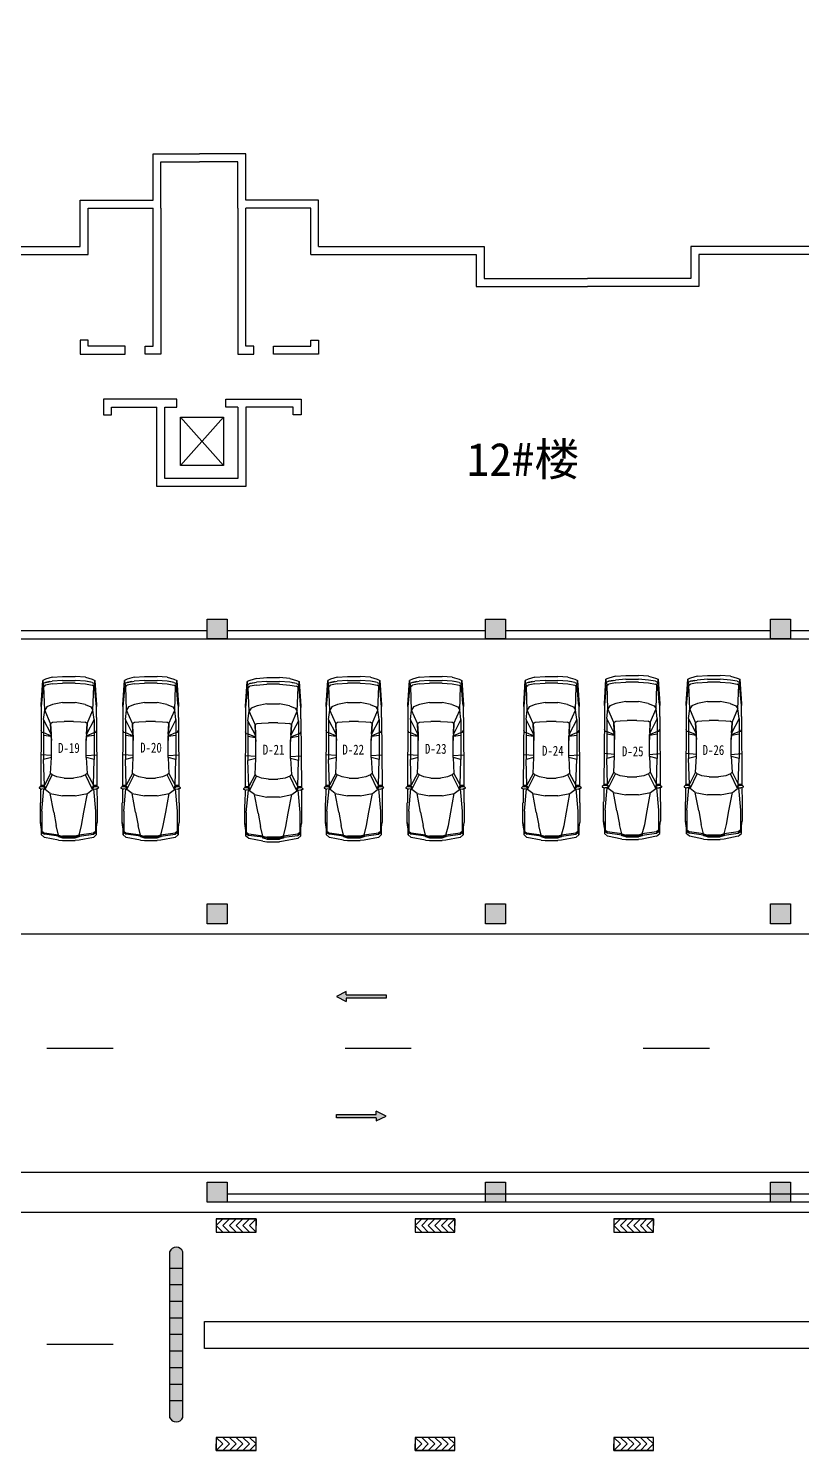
# Model space of a CAD drawing. Extents: x -266505272703 to 7385419, y -354256 to 107640740655.
# Drawn here: x 3286100 to 3309435, y -107374 to -64333 of the extents above; entities that cross this region are included whole.
import ezdxf

# ---------------------------------------------------------------- set-up
doc = ezdxf.new("R2010")
doc.units = 0
doc.header["$LTSCALE"] = 1000
for name, color, linetype in [('jb1', 42, 'Continuous'), ('PUB_TEXT', 7, 'Continuous'), ('QC', 8, 'Continuous'), ('ROOF', 4, 'Continuous'), ('图框', 6, 'Continuous'), ('标注', 3, 'Continuous'), ('红线', 1, 'Continuous')]:
    doc.layers.add(name, color=color, linetype=linetype)
doc.styles.get("Standard").update_dxf_attribs({"font": 'rs.shx', "bigfont": 'hztxt.shx'})
doc.styles.add('STYLE2', font='NSimSun.ttf', dxfattribs={"width": 0.8})
doc.styles.add('宋体', font='SimSun.ttf')

# ---------------------------------------------------------------- blocks, each defined once
blk = doc.blocks.new('M_F27')
for p, q in [((984, 905), (1020, 939)), ((1036, 935), (1062, 857)), ((-2489, 522), (-2514, 196)), ((-2489, 522), (-2426, 736)), ((-2426, 736), (-2389, 824)), ((-2389, 824), (-1610, 874)), ((-2389, 824), (-1560, 874)), ((-2264, 812), (-2389, 824)), ((-2364, 522), (-2389, 196)), ((-2326, 736), (-2364, 522)), ((-2326, 736), (-2351, 596)), ((-2351, 594), (-2351, 596)), ((-2326, 736), (-2288, 811)), ((-2301, 196), (-2276, 522)), ((-2200, 786), (-2288, 811)), ((-2276, 522), (-2238, 736)), ((-2200, 786), (-2238, 736)), ((-1560, 874), (-2212, 815)), ((-2208, 815), (-2211, 814)), ((-1660, 862), (-2208, 815)), ((-1446, 761), (-2200, 786)), ((-1622, 510), (-1685, 196)), ((-1560, 874), (-1660, 862)), ((-1622, 510), (-1547, 698)), ((-1617, 869), (-1620, 866)), ((-1208, 874), (-1610, 874)), ((-1547, 698), (-1446, 761)), ((-1145, 799), (-1446, 761)), ((-1019, 572), (-1446, 761)), ((-1208, 874), (980, 889)), ((-1145, 799), (-682, 557)), ((-1145, 799), (124, 799)), ((-1070, 371), (-1057, 510)), ((-1019, 572), (-1057, 510)), ((-680, 556), (-1019, 572)), ((-1019, 572), (-479, 547)), ((-743, 849), (-793, 874)), ((-730, 799), (-743, 849)), ((-630, 555), (-730, 799)), ((-680, 556), (-630, 555)), ((-642, 799), (-605, 554)), ((-605, 554), (-630, 555)), ((-479, 547), (-605, 554)), ((61, 547), (-479, 547)), ((-2, 547), (-27, 877)), ((124, 799), (61, 547)), ((61, 547), (564, 572)), ((941, 773), (124, 799)), ((564, 572), (941, 773)), ((564, 572), (614, 522)), ((1079, 748), (614, 522)), ((614, 522), (677, 371)), ((941, 773), (941, 874)), ((983, 777), (941, 773)), ((941, 773), (987, 765)), ((980, 902), (995, 790)), ((980, 790), (980, 898)), ((995, 790), (980, 790)), ((980, 790), (992, 746)), ((992, 746), (1021, 747)), ((995, 790), (1022, 746)), ((1022, 748), (995, 790)), ((1021, 747), (1022, 748)), ((1053, 768), (1022, 746)), ((1036, 756), (1079, 748)), ((1051, 889), (1497, 893)), ((1057, 776), (1062, 857)), ((1770, 849), (1058, 784)), ((1204, 585), (1079, 748)), ((1795, 472), (1204, 585)), ((1280, 196), (1204, 585)), ((1506, 899), (2121, 899)), ((2461, 849), (1770, 849)), ((2222, 397), (1795, 472)), ((2272, 876), (2121, 899)), ((2272, 876), (2272, 874)), ((2437, 851), (2272, 876)), ((2511, 874), (2287, 874)), ((2398, 849), (2461, 773)), ((2437, 850), (2433, 851)), ((2498, 773), (2436, 849)), ((2511, 874), (2450, 850)), ((2461, 773), (2523, 321)), ((2561, 321), (2498, 773)), ((2599, 773), (2511, 874)), ((2599, 773), (2687, 321)), ((-2514, -206), (-2514, 196)), ((-2389, -206), (-2389, 196)), ((-2301, 196), (-2301, -206)), ((-1685, -206), (-1685, 196)), ((-1082, 145), (-1070, 371)), ((-1082, 145), (-1082, -156)), ((677, 371), (714, 145)), ((714, -156), (714, 145)), ((1280, 196), (1280, -206)), ((2523, 321), (2222, 397)), ((2523, 321), (2586, 321)), ((2523, 321), (2561, 196)), ((2580, 196), (2542, 321)), ((2561, 196), (2561, -206)), ((2611, 196), (2574, 321)), ((2580, 321), (2618, 196)), ((2580, 196), (2580, -206)), ((2611, 196), (2611, -206)), ((2618, -206), (2618, 196)), ((2687, 321), (2699, 196)), ((2699, -206), (2699, 196)), ((-2489, -533), (-2514, -206)), ((-2389, -206), (-2364, -533)), ((-2276, -533), (-2301, -206)), ((-1685, -206), (-1622, -520)), ((-1070, -382), (-1082, -156)), ((-1057, -520), (-1070, -382)), ((677, -382), (614, -533)), ((714, -156), (677, -382)), ((1204, -596), (1280, -206)), ((1795, -483), (2222, -407)), ((2523, -332), (2222, -407)), ((2523, -332), (2461, -784)), ((2561, -332), (2498, -784)), ((2523, -332), (2561, -206)), ((2586, -332), (2523, -332)), ((2580, -206), (2542, -332)), ((2618, -6), (2561, -6)), ((2574, -332), (2611, -206)), ((2618, -206), (2580, -332)), ((2687, -332), (2599, -784)), ((2687, -332), (2699, -206)), ((-2489, -533), (-2426, -747)), ((-2426, -747), (-2389, -835)), ((-2389, -835), (-2264, -823)), ((-1560, -885), (-2389, -835)), ((-1610, -885), (-2389, -835)), ((-2326, -747), (-2364, -533)), ((-2351, -607), (-2351, -605)), ((-2351, -607), (-2326, -747)), ((-2326, -747), (-2288, -822)), ((-2288, -822), (-2200, -797)), ((-2276, -533), (-2238, -747)), ((-2200, -797), (-2238, -747)), ((-2212, -826), (-1560, -885)), ((-2208, -826), (-2211, -825)), ((-1660, -872), (-2208, -826)), ((-1446, -772), (-2200, -797)), ((-1560, -885), (-1660, -872)), ((-1622, -520), (-1547, -709)), ((-1621, -877), (-1617, -880)), ((-1610, -885), (-1208, -885)), ((-1547, -709), (-1446, -772)), ((-1019, -583), (-1446, -772)), ((-1145, -809), (-1446, -772)), ((-1208, -885), (980, -900)), ((-682, -568), (-1145, -809)), ((-1145, -809), (124, -809)), ((-1019, -583), (-1057, -520)), ((-479, -558), (-1019, -583)), ((-1019, -583), (-680, -567)), ((-743, -860), (-793, -885)), ((-743, -860), (-730, -809)), ((-730, -809), (-630, -566)), ((-680, -567), (-682, -568)), ((-680, -567), (-630, -566)), ((-605, -565), (-642, -809)), ((-630, -566), (-605, -565)), ((-605, -565), (-479, -558)), ((61, -558), (-479, -558)), ((-2, -558), (-27, -884)), ((61, -558), (124, -809)), ((564, -583), (61, -558)), ((941, -784), (124, -809)), ((614, -533), (564, -583)), ((564, -583), (941, -784)), ((1079, -759), (614, -533)), ((987, -776), (941, -784)), ((983, -788), (941, -784)), ((941, -885), (941, -784)), ((992, -757), (980, -800)), ((995, -800), (980, -800)), ((995, -800), (980, -913)), ((980, -909), (980, -800)), ((992, -757), (1021, -758)), ((995, -800), (1022, -757)), ((1022, -758), (995, -800)), ((1021, -758), (1022, -758)), ((1022, -757), (1053, -779)), ((1036, -767), (1079, -759)), ((1036, -946), (1062, -867)), ((1051, -901), (1497, -904)), ((1057, -787), (1062, -867)), ((1770, -860), (1058, -795)), ((1204, -596), (1079, -759)), ((1795, -483), (1204, -596)), ((1770, -860), (2461, -860)), ((2121, -910), (2272, -887)), ((2270, -887), (2121, -910)), ((2437, -861), (2272, -887)), ((2272, -885), (2272, -887)), ((2285, -885), (2511, -885)), ((2398, -860), (2461, -784)), ((2436, -860), (2498, -784)), ((2437, -861), (2436, -860)), ((2450, -861), (2511, -885)), ((2599, -784), (2511, -885)), ((984, -916), (1020, -950)), ((2121, -910), (1506, -910))]:
    blk.add_line(p, q)
for centre, start, end in [((1027, 932), 18.1573, 132.965), ((990, 898), 132.965, 179.7454), ((1047, 776), 305.1542, 356.8636), ((1047, -787), 3.1798, 54.8458), ((990, -909), 180.2546, 227.035), ((1027, -942), 227.035, 341.8427)]:
    blk.add_arc(centre, 10, start, end)
at = {"width": 0.8, "flags": 9}
for tag in ['XSIZE', 'YSIZE']:
    blk.add_attdef(tag, (0, 0), '', height=0.5, dxfattribs=at)

msp = doc.modelspace()

# ---------------------------------------------------------------- hatches: boundary and pattern name
at = {"layer": 'jb1', "linetype": 'ByBlock'}
h = msp.add_hatch(color=256, dxfattribs=at)
h.paths.add_polyline_path([(3207028, 61244), (3207028, -349256), (3784028, -349256), (3784028, 61244)], flags=16)
h.paths.add_polyline_path([(3194528, -354256), (3194528, 66244), (3789028, 66244), (3789028, -354256)])
h.paths.add_polyline_path([(3205987, -18360), (3205987, -12971), (3203126, -12971), (3203126, -18360)], flags=24)
h.paths.add_polyline_path([(3201099, -18348), (3201099, -12948), (3198270, -12948), (3198270, -18348)], flags=24)
edge = h.paths.add_edge_path(flags=16)
edge.add_line((3207028, 61244), (3197028, 61244))
edge.add_line((3197028, 61244), (3197028, -23256))
edge.add_line((3197028, -23256), (3207028, -23256))
edge = h.paths.add_edge_path(flags=16)
edge.add_line((3202028, 61244), (3202028, -18256))
h.paths.add_polyline_path([(3201021, -22371), (3201021, -20286), (3198223, -20286), (3198223, -22371)], flags=24)
h.paths.add_polyline_path([(3205457, -22424), (3205457, -20318), (3202722, -20318), (3202722, -22424)], flags=24)
edge = h.paths.add_edge_path(flags=0)
edge.add_line((3197028, -18256), (3207028, -18256))
edge = h.paths.add_edge_path(flags=0)
edge.add_line((3197028, -10756), (3207028, -10756))
edge = h.paths.add_edge_path(flags=0)
edge.add_line((3197028, 744), (3207028, 744))
h.paths.add_polyline_path([(3205940, 8359), (3205940, 13623), (3203017, 13623), (3203017, 8359)], flags=24)
h.paths.add_polyline_path([(3200990, 8419), (3200990, 12965), (3198161, 12965), (3198161, 8419)], flags=24)
edge = h.paths.add_edge_path(flags=0)
edge.add_line((3197028, 8244), (3207028, 8244))
edge = h.paths.add_edge_path(flags=0)
edge.add_line((3197028, 15744), (3207028, 15744))
h.paths.add_polyline_path([(3201180, 34865), (3201180, 40170), (3198382, 40170), (3198382, 34865)], flags=24)
h.paths.add_polyline_path([(3205969, 34786), (3205969, 39997), (3203329, 39997), (3203329, 34786)], flags=24)
edge = h.paths.add_edge_path(flags=0)
edge.add_line((3197028, 27244), (3207028, 27244))
edge = h.paths.add_edge_path(flags=0)
edge.add_line((3197028, 34744), (3207028, 34744))
edge = h.paths.add_edge_path(flags=0)
edge.add_line((3197028, 42244), (3207028, 42244))
edge = h.paths.add_edge_path(flags=0)
edge.add_line((3197028, 53744), (3207028, 53744))
edge = h.paths.add_edge_path(flags=0)
edge.add_line((3504528, -349256), (3504528, -335256))
edge.add_line((3504528, -335256), (3784028, -335256))
edge = h.paths.add_edge_path(flags=0)
edge.add_line((3580028, -344756), (3670028, -344756))
edge = h.paths.add_edge_path(flags=0)
edge.add_line((3580028, -340256), (3670028, -340256))
h.paths.add_polyline_path([(3580921, -339322), (3586279, -339322), (3586279, -336555), (3580921, -336555)], flags=8)
h.paths.add_polyline_path([(3581167, -348327), (3586242, -348327), (3586242, -345529), (3581167, -345529)], flags=8)
edge = h.paths.add_edge_path(flags=0)
edge.add_line((3511834, -341564), (3511834, -341020))
edge = h.paths.add_edge_path(flags=0)
edge.add_line((3518840, -341020), (3518840, -341564))
edge = h.paths.add_edge_path(flags=0)
edge.add_line((3517008, -341564), (3517008, -341020))
edge = h.paths.add_edge_path(flags=0)
edge.add_arc((3515337, -341290), 439, 0, 360)
edge = h.paths.add_edge_path(flags=0)
edge.add_arc((3515337, -341290), 952, 0, 360)
edge = h.paths.add_edge_path(flags=0)
edge.add_line((3513691, -341020), (3513691, -341564))
edge = h.paths.add_edge_path(flags=0)
edge.add_line((3580028, -349256), (3580028, -335256))
h.paths.add_polyline_path([(3528821, -347040), (3562658, -347040), (3562658, -344592), (3528821, -344592)], flags=8)
edge = h.paths.add_edge_path(flags=0)
edge.add_arc((3514570, -346293), 254, 23.8671, 164.0253)
edge = h.paths.add_edge_path(flags=0)
edge.add_line((3514326, -346552), (3514326, -346775))
edge.add_line((3514326, -346775), (3514216, -346775))
edge.add_line((3514216, -346775), (3514216, -346328))
edge = h.paths.add_edge_path(flags=0)
edge.add_line((3514216, -346258), (3514216, -345945))
edge.add_line((3514216, -345945), (3514326, -345945))
edge.add_line((3514326, -345945), (3514326, -346034))
edge = h.paths.add_edge_path(flags=0)
edge.add_line((3513019, -343617), (3515077, -343617))
edge = h.paths.add_edge_path(flags=0)
edge.add_line((3515077, -344162), (3513019, -344162))
edge = h.paths.add_edge_path(flags=0)
edge.add_line((3513019, -341564), (3513019, -343617))
edge = h.paths.add_edge_path(flags=0)
edge.add_line((3512499, -343617), (3512499, -341564))
edge = h.paths.add_edge_path(flags=0)
edge.add_line((3513019, -344830), (3512499, -344830))
h.paths.add_polyline_path([(3512811, -345945), (3512918, -345945), (3512918, -346778), (3512811, -346778)], flags=0)
h.paths.add_polyline_path([(3512802, -345680), (3512915, -345680), (3512915, -345855), (3512802, -345855)], flags=0)
edge = h.paths.add_edge_path(flags=0)
edge.add_line((3512499, -344830), (3512499, -344162))
edge = h.paths.add_edge_path(flags=0)
edge.add_line((3511834, -343617), (3512499, -343617))
edge = h.paths.add_edge_path(flags=0)
edge.add_line((3511834, -344162), (3511834, -343617))
edge = h.paths.add_edge_path(flags=0)
edge.add_line((3512499, -344162), (3511834, -344162))
edge = h.paths.add_edge_path(flags=0)
edge.add_line((3512484, -346058), (3512484, -346775))
edge.add_line((3512484, -346775), (3512370, -346775))
edge.add_line((3512370, -346775), (3512370, -346058))
edge = h.paths.add_edge_path(flags=0)
edge.add_line((3512370, -346058), (3512213, -346058))
edge.add_line((3512213, -346058), (3512213, -345948))
edge.add_line((3512213, -345948), (3512370, -345948))
edge = h.paths.add_edge_path(flags=0)
edge.add_line((3512370, -345948), (3512370, -345683))
edge.add_line((3512370, -345683), (3512484, -345683))
edge.add_line((3512484, -345683), (3512484, -345948))
edge = h.paths.add_edge_path(flags=0)
edge.add_line((3512484, -345948), (3512641, -345948))
edge.add_line((3512641, -345948), (3512641, -346058))
edge.add_line((3512641, -346058), (3512484, -346058))
edge = h.paths.add_edge_path(flags=0)
edge.add_line((3513019, -344162), (3513019, -344830))
edge = h.paths.add_edge_path(flags=0)
edge.add_arc((3514570, -346293), 356, 174.3933, 185.6067)
edge = h.paths.add_edge_path(flags=0)
edge.add_arc((3513552, -346367), 312, 10.9739, 349.0261)
edge = h.paths.add_edge_path(flags=0)
edge.add_line((3513859, -346308), (3513859, -346427))
edge = h.paths.add_edge_path(flags=0)
edge.add_arc((3513552, -346367), 428, 44.2885, 315.7115)
edge = h.paths.add_edge_path(flags=0)
edge.add_line((3513859, -346068), (3513859, -345945))
edge.add_line((3513859, -345945), (3513978, -345945))
edge.add_line((3513978, -345945), (3513978, -346781))
edge.add_line((3513978, -346781), (3513859, -346781))
edge.add_line((3513859, -346781), (3513859, -346666))
edge = h.paths.add_edge_path(flags=0)
edge.add_line((3512499, -341564), (3511834, -341564))
edge = h.paths.add_edge_path(flags=0)
edge.add_line((3513691, -341564), (3513019, -341564))
edge = h.paths.add_edge_path(flags=0)
edge.add_line((3518197, -341564), (3518197, -343617))
edge = h.paths.add_edge_path(flags=0)
edge.add_line((3517677, -343617), (3517677, -341564))
edge = h.paths.add_edge_path(flags=0)
edge.add_line((3518865, -344162), (3518197, -344162))
edge = h.paths.add_edge_path(flags=0)
edge.add_line((3518197, -343617), (3518865, -343617))
edge = h.paths.add_edge_path(flags=0)
edge.add_line((3518197, -344162), (3518197, -344830))
edge = h.paths.add_edge_path(flags=0)
edge.add_line((3518865, -343617), (3518865, -344162))
edge = h.paths.add_edge_path(flags=0)
edge.add_line((3515597, -342974), (3515597, -343617))
edge = h.paths.add_edge_path(flags=0)
edge.add_line((3515077, -342974), (3515597, -342974))
edge = h.paths.add_edge_path(flags=0)
edge.add_line((3515077, -343617), (3515077, -342974))
edge = h.paths.add_edge_path(flags=0)
edge.add_line((3515597, -343617), (3517677, -343617))
edge = h.paths.add_edge_path(flags=0)
edge.add_line((3517677, -344830), (3517677, -344162))
edge = h.paths.add_edge_path(flags=0)
edge.add_line((3517677, -344162), (3515597, -344162))
edge = h.paths.add_edge_path(flags=0)
edge.add_line((3515077, -344805), (3515077, -344162))
edge = h.paths.add_edge_path(flags=0)
edge.add_line((3515597, -344805), (3515077, -344805))
edge = h.paths.add_edge_path(flags=0)
edge.add_line((3515597, -344162), (3515597, -344805))
edge = h.paths.add_edge_path(flags=0)
edge.add_line((3518197, -344830), (3517677, -344830))
edge = h.paths.add_edge_path(flags=0)
edge.add_arc((3518301, -346289), 254, 23.8671, 164.0253)
edge = h.paths.add_edge_path(flags=0)
edge.add_line((3518057, -346219), (3518057, -346359))
edge = h.paths.add_edge_path(flags=0)
edge.add_line((3518057, -346359), (3518057, -346548))
edge = h.paths.add_edge_path(flags=0)
edge.add_line((3518057, -346548), (3518057, -346771))
edge.add_line((3518057, -346771), (3517947, -346771))
edge.add_line((3517947, -346771), (3517947, -346324))
edge = h.paths.add_edge_path(flags=0)
edge.add_arc((3518301, -346289), 356, 174.3933, 185.6067)
edge = h.paths.add_edge_path(flags=0)
edge.add_line((3517947, -346255), (3517947, -345941))
edge.add_line((3517947, -345941), (3518057, -345941))
edge.add_line((3518057, -345941), (3518057, -346030))
edge = h.paths.add_edge_path(flags=0)
edge.add_arc((3518301, -346289), 356, 11.9054, 133.2969)
edge = h.paths.add_edge_path(flags=0)
edge.add_line((3518649, -346216), (3518649, -346771))
edge.add_line((3518649, -346771), (3518533, -346771))
edge.add_line((3518533, -346771), (3518533, -346559))
edge = h.paths.add_edge_path(flags=0)
edge.add_line((3518533, -346392), (3518533, -346559))
edge = h.paths.add_edge_path(flags=0)
edge.add_line((3518533, -346392), (3518533, -346187))
edge = h.paths.add_edge_path(flags=0)
edge.add_arc((3517283, -346363), 312, 10.9739, 349.0261)
edge = h.paths.add_edge_path(flags=0)
edge.add_line((3517590, -346304), (3517590, -346423))
edge = h.paths.add_edge_path(flags=0)
edge.add_arc((3517283, -346363), 428, 44.2885, 315.7115)
edge = h.paths.add_edge_path(flags=0)
edge.add_line((3517590, -346064), (3517590, -345941))
edge.add_line((3517590, -345941), (3517709, -345941))
edge.add_line((3517709, -345941), (3517709, -346777))
edge.add_line((3517709, -346777), (3517590, -346777))
edge.add_line((3517590, -346777), (3517590, -346663))
edge = h.paths.add_edge_path(flags=0)
edge.add_line((3516060, -346333), (3516060, -346166))
edge = h.paths.add_edge_path(flags=0)
edge.add_line((3516060, -346333), (3516060, -346538))
edge = h.paths.add_edge_path(flags=0)
edge.add_arc((3516292, -346436), 254, 203.8671, 344.0253)
edge = h.paths.add_edge_path(flags=0)
edge.add_line((3516537, -346505), (3516537, -346366))
edge = h.paths.add_edge_path(flags=0)
edge.add_line((3516537, -346366), (3516537, -346176))
edge = h.paths.add_edge_path(flags=0)
edge.add_line((3516537, -346176), (3516537, -345954))
edge.add_line((3516537, -345954), (3516647, -345954))
edge.add_line((3516647, -345954), (3516647, -346401))
edge = h.paths.add_edge_path(flags=0)
edge.add_arc((3516292, -346436), 356, 354.3933, 365.6067)
edge = h.paths.add_edge_path(flags=0)
edge.add_line((3516647, -346470), (3516647, -346784))
edge.add_line((3516647, -346784), (3516537, -346784))
edge.add_line((3516537, -346784), (3516537, -346695))
edge = h.paths.add_edge_path(flags=0)
edge.add_arc((3516292, -346436), 356, 191.9054, 313.2969)
edge = h.paths.add_edge_path(flags=0)
edge.add_line((3515944, -346509), (3515944, -345954))
edge.add_line((3515944, -345954), (3516060, -345954))
edge.add_line((3516060, -345954), (3516060, -346166))
h.paths.add_polyline_path([(3515258, -347039), (3515371, -346773), (3515050, -345951), (3515179, -345951), (3515429, -346606), (3515696, -345947), (3515822, -345947), (3515379, -347039)], flags=0)
edge = h.paths.add_edge_path(flags=0)
edge.add_line((3514326, -346223), (3514326, -346363))
edge = h.paths.add_edge_path(flags=0)
edge.add_line((3514326, -346363), (3514326, -346552))
edge = h.paths.add_edge_path(flags=0)
edge.add_arc((3514570, -346293), 356, 11.9054, 133.2969)
edge = h.paths.add_edge_path(flags=0)
edge.add_line((3514918, -346220), (3514918, -346775))
edge.add_line((3514918, -346775), (3514802, -346775))
edge.add_line((3514802, -346775), (3514802, -346563))
edge = h.paths.add_edge_path(flags=0)
edge.add_line((3514802, -346396), (3514802, -346563))
edge = h.paths.add_edge_path(flags=0)
edge.add_line((3514802, -346396), (3514802, -346190))
edge = h.paths.add_edge_path(flags=0)
edge.add_line((3518840, -341564), (3518197, -341564))
edge = h.paths.add_edge_path(flags=0)
edge.add_line((3517677, -341564), (3517008, -341564))
h.paths.add_polyline_path([(3580874, -344098), (3586179, -344098), (3586179, -341300), (3580874, -341300)], flags=8)
edge = h.paths.add_edge_path(flags=0)
edge.add_line((3515077, -338991), (3513019, -338991))
edge = h.paths.add_edge_path(flags=0)
edge.add_line((3513019, -338447), (3515077, -338447))
edge = h.paths.add_edge_path(flags=0)
edge.add_line((3512499, -337779), (3513019, -337779))
edge = h.paths.add_edge_path(flags=0)
edge.add_line((3511834, -338447), (3512499, -338447))
edge = h.paths.add_edge_path(flags=0)
edge.add_line((3511834, -338991), (3511834, -338447))
edge = h.paths.add_edge_path(flags=0)
edge.add_line((3512499, -338991), (3511834, -338991))
edge = h.paths.add_edge_path(flags=0)
edge.add_line((3512499, -338447), (3512499, -337779))
edge = h.paths.add_edge_path(flags=0)
edge.add_line((3511834, -341020), (3512499, -341020))
edge = h.paths.add_edge_path(flags=0)
edge.add_line((3512499, -341020), (3512499, -338991))
edge = h.paths.add_edge_path(flags=0)
edge.add_line((3513019, -337779), (3513019, -338447))
edge = h.paths.add_edge_path(flags=0)
edge.add_line((3513019, -341020), (3513691, -341020))
edge = h.paths.add_edge_path(flags=0)
edge.add_line((3513019, -338991), (3513019, -341020))
edge = h.paths.add_edge_path(flags=0)
edge.add_line((3518865, -338991), (3518197, -338991))
edge = h.paths.add_edge_path(flags=0)
edge.add_line((3518197, -338447), (3518865, -338447))
edge = h.paths.add_edge_path(flags=0)
edge.add_line((3518197, -337779), (3518197, -338447))
edge = h.paths.add_edge_path(flags=0)
edge.add_line((3518865, -338447), (3518865, -338991))
edge = h.paths.add_edge_path(flags=0)
edge.add_line((3517677, -338991), (3515622, -338991))
edge = h.paths.add_edge_path(flags=0)
edge.add_line((3515077, -339634), (3515077, -338991))
edge = h.paths.add_edge_path(flags=0)
edge.add_line((3515622, -339634), (3515077, -339634))
edge = h.paths.add_edge_path(flags=0)
edge.add_line((3515622, -338991), (3515622, -339634))
edge = h.paths.add_edge_path(flags=0)
edge.add_line((3515622, -337804), (3515622, -338447))
edge = h.paths.add_edge_path(flags=0)
edge.add_line((3515077, -337804), (3515622, -337804))
edge = h.paths.add_edge_path(flags=0)
edge.add_line((3515077, -338447), (3515077, -337804))
edge = h.paths.add_edge_path(flags=0)
edge.add_line((3515622, -338447), (3517677, -338447))
edge = h.paths.add_edge_path(flags=0)
edge.add_line((3517677, -338447), (3517677, -337779))
edge = h.paths.add_edge_path(flags=0)
edge.add_line((3517677, -337779), (3518197, -337779))
edge = h.paths.add_edge_path(flags=0)
edge.add_line((3518197, -341020), (3518840, -341020))
edge = h.paths.add_edge_path(flags=0)
edge.add_line((3517008, -341020), (3517677, -341020))
edge = h.paths.add_edge_path(flags=0)
edge.add_line((3517677, -341020), (3517677, -338991))
edge = h.paths.add_edge_path(flags=0)
edge.add_line((3518197, -338991), (3518197, -341020))
h.paths.add_polyline_path([(3748525, -351778), (3760192, -351778), (3760192, -349903), (3748525, -349903)], flags=24)
edge = h.paths.add_edge_path(flags=0)
edge.add_line((3710028, -342256), (3784028, -342256))
edge = h.paths.add_edge_path(flags=0)
edge.add_line((3601028, -335256), (3601028, -349256))
edge = h.paths.add_edge_path(flags=0)
edge.add_line((3589528, -335256), (3589528, -349256))
edge = h.paths.add_edge_path(flags=0)
edge.add_line((3612528, -335256), (3612528, -349256))
edge = h.paths.add_edge_path(flags=0)
edge.add_line((3624028, -335256), (3624028, -349256))
edge = h.paths.add_edge_path(flags=0)
edge.add_line((3647028, -335256), (3647028, -349256))
edge = h.paths.add_edge_path(flags=0)
edge.add_line((3635528, -335256), (3635528, -349256))
edge = h.paths.add_edge_path(flags=0)
edge.add_line((3658528, -335256), (3658528, -349256))
edge = h.paths.add_edge_path(flags=0)
edge.add_line((3670028, -335256), (3670028, -349256))
h.paths.add_polyline_path([(3711053, -341578), (3716432, -341578), (3716432, -338749), (3711053, -338749)], flags=8)
edge = h.paths.add_edge_path(flags=0)
edge.add_line((3710028, -335256), (3710028, -349256))
edge = h.paths.add_edge_path(flags=0)
edge.add_line((3720028, -335256), (3720028, -349256))
h.paths.add_polyline_path([(3711079, -345640), (3716406, -345640), (3716406, -342968), (3711079, -342968)], flags=8)
h.paths.add_polyline_path([(3711053, -348311), (3716432, -348311), (3716432, -345482), (3711053, -345482)], flags=8)
h.paths.add_polyline_path([(3624911, -339311), (3632210, -339311), (3632210, -336482), (3624911, -336482)], flags=8)
h.paths.add_polyline_path([(3602005, -339364), (3609221, -339364), (3609221, -336472), (3602005, -336472)], flags=8)
h.paths.add_polyline_path([(3590516, -339353), (3597689, -339353), (3597689, -336524), (3590516, -336524)], flags=8)
h.paths.add_polyline_path([(3613157, -339384), (3619486, -339384), (3619486, -336493), (3613157, -336493)], flags=8)
h.paths.add_polyline_path([(3647932, -339290), (3655148, -339290), (3655148, -336587), (3647932, -336587)], flags=8)
h.paths.add_polyline_path([(3636077, -339384), (3642406, -339384), (3642406, -336493), (3636077, -336493)], flags=8)
h.paths.add_polyline_path([(3659500, -339327), (3666558, -339327), (3666558, -336529), (3659500, -336529)], flags=8)
h.paths.add_polyline_path([(3711074, -338940), (3716222, -338940), (3716222, -336236), (3711074, -336236)], flags=8)
edge = h.paths.add_edge_path(flags=0)
edge.add_line((3760028, -335256), (3760028, -349256))
edge = h.paths.add_edge_path(flags=0)
edge.add_line((3770028, -335256), (3770028, -349256))
h.paths.add_polyline_path([(3761611, -342149), (3766706, -342149), (3766706, -339414), (3761611, -339414)], flags=8)
h.paths.add_polyline_path([(3768122, -351862), (3777724, -351862), (3777724, -349980), (3768122, -349980)], flags=24)
edge = h.paths.add_edge_path(flags=0)
edge.add_line((3760028, -345756), (3784028, -345756))
h.paths.add_polyline_path([(3761437, -348959), (3766512, -348959), (3766512, -346162), (3761437, -346162)], flags=8)
h.paths.add_polyline_path([(3761482, -345773), (3766693, -345773), (3766693, -342881), (3761482, -342881)], flags=8)
edge = h.paths.add_edge_path(flags=0)
edge.add_line((3760028, -338756), (3784028, -338756))
h.paths.add_polyline_path([(3761355, -338711), (3766723, -338711), (3766723, -335787), (3761355, -335787)], flags=8)
h.paths.add_polyline_path([(3732909, -341175), (3744153, -341175), (3744153, -336791), (3732909, -336791)], flags=8)
h.paths.add_polyline_path([(3774282, -341950), (3776471, -341950), (3776471, -339865), (3774282, -339865)], flags=8)
h.paths.add_polyline_path([(3681133, -345871), (3701185, -345871), (3701185, -340511), (3681133, -340511)], flags=8)
h.paths.add_polyline_path([(3444535, -317388), (3497618, -317388), (3497618, -307471), (3444535, -307471)], flags=8)
for points in [[(3291498, -82757), (3292099, -82757), (3292099, -82157), (3291498, -82157)], [(3299898, -82757), (3300499, -82757), (3300499, -82157), (3299898, -82157)], [(3308498, -82757), (3309099, -82757), (3309099, -82157), (3308498, -82157)], [(3291498, -91357), (3292099, -91357), (3292099, -90757), (3291498, -90757)], [(3299898, -91357), (3300499, -91357), (3300499, -90757), (3299898, -90757)], [(3308498, -91357), (3309099, -91357), (3309099, -90757), (3308498, -90757)], [(3291498, -99758), (3292099, -99758), (3292099, -99157), (3291498, -99157)], [(3299898, -99758), (3300499, -99758), (3300499, -99157), (3299898, -99157)], [(3308498, -99758), (3309099, -99758), (3309099, -99157), (3308498, -99157)]]:
    msp.add_hatch(color=256, dxfattribs=at).paths.add_polyline_path(points)
at = {"layer": '图框', "linetype": 'ByBlock'}
for points in [[(3295693, -93499), (3295693, -93399), (3295393, -93549), (3295693, -93699), (3295693, -93599), (3296893, -93599), (3296893, -93499)], [(3296593, -97208), (3296593, -97308), (3296893, -97158), (3296593, -97008), (3296593, -97108), (3295393, -97108), (3295393, -97208)]]:
    msp.add_hatch(color=256, dxfattribs=at).paths.add_polyline_path(points)
at = {"layer": '红线', "linetype": 'ByBlock'}
h = msp.add_hatch(color=7, dxfattribs=at)
h.paths.add_polyline_path([(3290760, -101257, 0.685475), (3290360, -101257), (3290360, -101757), (3290760, -101757)])
h.paths.add_polyline_path([(3290760, -102257), (3290360, -102257), (3290360, -102757), (3290760, -102757)])
h.paths.add_polyline_path([(3290760, -103257), (3290360, -103257), (3290360, -103757), (3290760, -103757)])
h.paths.add_polyline_path([(3290360, -104757), (3290760, -104757), (3290760, -104257), (3290360, -104257)])
h.paths.add_polyline_path([(3290760, -105757), (3290760, -105257), (3290360, -105257), (3290360, -105757)])
h = msp.add_hatch(color=2, dxfattribs=at)
h.paths.add_polyline_path([(3290360, -102257), (3290760, -102257), (3290760, -101757), (3290360, -101757)])
h.paths.add_polyline_path([(3290760, -102757), (3290360, -102757), (3290360, -103257), (3290760, -103257)])
h.paths.add_polyline_path([(3290760, -104257), (3290760, -103757), (3290360, -103757), (3290360, -104257)])
h.paths.add_polyline_path([(3290760, -105257), (3290760, -104757), (3290360, -104757), (3290360, -105257)])
msp.add_hatch(color=2, dxfattribs=at).paths.add_polyline_path([(3290760, -105757), (3290360, -105757), (3290360, -106257, 0.685475), (3290760, -106257)])

# ---------------------------------------------------------------- linework, layer by layer
at = {"layer": 'jb1', "linetype": 'ByBlock'}
for p, q in [((3289859, -69517), (3289859, -68117)), ((3289859, -68117), (3291259, -68117)), ((3290099, -69757), (3290099, -68357)), ((3290099, -68357), (3291259, -68357)), ((3292659, -68117), (3291259, -68117)), ((3292419, -68357), (3291259, -68357)), ((3292419, -69757), (3292419, -68357)), ((3292659, -69517), (3292659, -68117)), ((3287659, -70917), (3287659, -69517)), ((3287659, -69517), (3289859, -69517)), ((3294859, -69517), (3292659, -69517)), ((3294859, -70917), (3294859, -69517)), ((3287899, -71157), (3287899, -69757)), ((3287899, -69757), (3289859, -69757)), ((3289859, -73917), (3289859, -69757)), ((3290099, -69757), (3290099, -74157)), ((3292419, -69757), (3292419, -74157)), ((3294619, -69757), (3292659, -69757)), ((3292659, -73917), (3292659, -69757)), ((3294619, -71157), (3294619, -69757)), ((3279299, -70917), (3287659, -70917)), ((3294859, -70917), (3299859, -70917)), ((3299859, -70917), (3299859, -71877)), ((3311099, -70917), (3306099, -70917)), ((3306099, -70917), (3306099, -71877)), ((3279299, -71157), (3287659, -71157)), ((3287659, -71157), (3287899, -71157)), ((3294619, -71157), (3299619, -71157)), ((3299619, -71157), (3299619, -72117)), ((3311339, -71157), (3306339, -71157)), ((3306339, -71157), (3306339, -72117)), ((3299859, -71877), (3302979, -71877)), ((3306099, -71877), (3302979, -71877)), ((3299619, -72117), (3302979, -72117)), ((3306339, -72117), (3302979, -72117)), ((3287659, -73741), (3287659, -74157)), ((3287899, -73741), (3287659, -73741)), ((3287899, -73917), (3287899, -73741)), ((3289019, -73917), (3287899, -73917)), ((3289019, -74157), (3289019, -73917)), ((3289619, -74157), (3289619, -73917)), ((3289619, -73917), (3289859, -73917)), ((3292899, -73917), (3292659, -73917)), ((3292899, -74157), (3292899, -73917)), ((3293499, -73917), (3294619, -73917)), ((3293499, -74157), (3293499, -73917)), ((3294619, -73917), (3294619, -73741)), ((3294619, -73741), (3294859, -73741)), ((3294859, -73741), (3294859, -74157)), ((3287659, -74157), (3289019, -74157)), ((3290099, -74157), (3289619, -74157)), ((3292419, -74157), (3292899, -74157)), ((3294859, -74157), (3293499, -74157)), ((3289979, -75517), (3288362, -75517)), ((3288362, -75517), (3288362, -75997)), ((3290579, -75517), (3289979, -75517)), ((3290579, -75757), (3290579, -75517)), ((3292059, -75757), (3292059, -75517)), ((3292059, -75517), (3292659, -75517)), ((3292659, -75517), (3294333, -75517)), ((3294333, -75517), (3294333, -75997)), ((3288362, -75997), (3288602, -75997)), ((3288602, -75997), (3288602, -75757)), ((3288602, -75757), (3289979, -75757)), ((3289979, -78157), (3289979, -75757)), ((3290219, -77917), (3290219, -75757)), ((3290219, -75757), (3290579, -75757)), ((3290693, -76067), (3291983, -77520)), ((3291983, -76067), (3290693, -77520)), ((3292419, -75757), (3292059, -75757)), ((3292419, -75757), (3292419, -77917)), ((3292659, -75757), (3292659, -78157)), ((3294093, -75757), (3292659, -75757)), ((3294093, -75997), (3294093, -75757)), ((3294333, -75997), (3294093, -75997)), ((3292659, -78157), (3289979, -78157)), ((3292419, -77917), (3290219, -77917)), ((3291498, -82517), (3283299, -82517)), ((3299898, -82517), (3292099, -82517)), ((3308498, -82517), (3300499, -82517)), ((3317098, -82517), (3309099, -82517)), ((3282698, -82758), (3291498, -82758)), ((3291498, -82758), (3299898, -82758)), ((3299898, -82757), (3308498, -82757)), ((3308498, -82757), (3317098, -82757)), ((3309099, -99519), (3292099, -99519)), ((3325718, -99758), (3292099, -99758)), ((3325747, -99519), (3309099, -99519))]:
    msp.add_line(p, q, dxfattribs=at)
for points in [[(3290693, -76067), (3291983, -76067), (3291983, -77520), (3290693, -77520)], [(3291498, -82157), (3292099, -82157), (3292099, -82757), (3291498, -82757)], [(3291498, -82157), (3292099, -82157), (3292099, -82757), (3291498, -82757)], [(3299898, -82157), (3300499, -82157), (3300499, -82757), (3299898, -82757)], [(3299898, -82157), (3300499, -82157), (3300499, -82757), (3299898, -82757)], [(3308498, -82157), (3309099, -82157), (3309099, -82757), (3308498, -82757)], [(3308498, -82157), (3309099, -82157), (3309099, -82757), (3308498, -82757)], [(3291498, -90757), (3292099, -90757), (3292099, -91357), (3291498, -91357)], [(3291498, -90757), (3292099, -90757), (3292099, -91357), (3291498, -91357)], [(3299898, -90757), (3300499, -90757), (3300499, -91357), (3299898, -91357)], [(3299898, -90757), (3300499, -90757), (3300499, -91357), (3299898, -91357)], [(3308498, -90757), (3309099, -90757), (3309099, -91357), (3308498, -91357)], [(3308498, -90757), (3309099, -90757), (3309099, -91357), (3308498, -91357)], [(3291498, -99157), (3292099, -99157), (3292099, -99758), (3291498, -99758)], [(3291498, -99157), (3292099, -99157), (3292099, -99758), (3291498, -99758)], [(3299898, -99157), (3300499, -99157), (3300499, -99758), (3299898, -99758)], [(3299898, -99157), (3300499, -99157), (3300499, -99758), (3299898, -99758)], [(3308498, -99157), (3309099, -99157), (3309099, -99758), (3308498, -99758)], [(3308498, -99157), (3309099, -99157), (3309099, -99758), (3308498, -99758)]]:
    msp.add_lwpolyline(points, close=True, dxfattribs=at)
at = {"layer": 'ROOF', "linetype": 'ByBlock'}
for p, q in [((3291770, -100259), (3291770, -100659)), ((3292970, -100259), (3291770, -100259)), ((3291770, -100259), (3291770, -100459)), ((3291770, -100259), (3292170, -100259)), ((3291770, -100259), (3291970, -100259)), ((3291970, -100259), (3291770, -100459)), ((3292170, -100259), (3291970, -100459)), ((3292170, -100259), (3292370, -100259)), ((3292370, -100259), (3292170, -100459)), ((3292370, -100259), (3292570, -100259)), ((3292570, -100259), (3292370, -100459)), ((3292570, -100259), (3292770, -100259)), ((3292770, -100259), (3292570, -100459)), ((3292770, -100259), (3292970, -100259)), ((3292970, -100259), (3292770, -100459)), ((3292970, -100659), (3292970, -100259)), ((3292970, -100259), (3292970, -100459)), ((3297770, -100259), (3297770, -100659)), ((3298970, -100259), (3297770, -100259)), ((3297770, -100259), (3297770, -100459)), ((3297770, -100259), (3298170, -100259)), ((3297770, -100259), (3297970, -100259)), ((3297970, -100259), (3297770, -100459)), ((3298170, -100259), (3297970, -100459)), ((3298170, -100259), (3298370, -100259)), ((3298370, -100259), (3298170, -100459)), ((3298370, -100259), (3298570, -100259)), ((3298570, -100259), (3298370, -100459)), ((3298570, -100259), (3298770, -100259)), ((3298770, -100259), (3298570, -100459)), ((3298770, -100259), (3298970, -100259)), ((3298970, -100259), (3298770, -100459)), ((3298970, -100659), (3298970, -100259)), ((3298970, -100259), (3298970, -100459)), ((3303770, -100259), (3303770, -100659)), ((3304970, -100259), (3303770, -100259)), ((3303770, -100259), (3303770, -100459)), ((3303770, -100259), (3304170, -100259)), ((3303770, -100259), (3303970, -100259)), ((3303970, -100259), (3303770, -100459)), ((3304170, -100259), (3303970, -100459)), ((3304170, -100259), (3304370, -100259)), ((3304370, -100259), (3304170, -100459)), ((3304370, -100259), (3304570, -100259)), ((3304570, -100259), (3304370, -100459)), ((3304570, -100259), (3304770, -100259)), ((3304770, -100259), (3304570, -100459)), ((3304770, -100259), (3304970, -100259)), ((3304970, -100259), (3304770, -100459)), ((3304970, -100659), (3304970, -100259)), ((3304970, -100259), (3304970, -100459)), ((3291770, -100459), (3291970, -100659)), ((3291770, -100659), (3292970, -100659)), ((3291970, -100459), (3292170, -100659)), ((3292170, -100459), (3292370, -100659)), ((3292370, -100459), (3292570, -100659)), ((3292570, -100459), (3292770, -100659)), ((3292770, -100459), (3292970, -100659)), ((3297770, -100459), (3297970, -100659)), ((3297770, -100659), (3298970, -100659)), ((3297970, -100459), (3298170, -100659)), ((3298170, -100459), (3298370, -100659)), ((3298370, -100459), (3298570, -100659)), ((3298570, -100459), (3298770, -100659)), ((3298770, -100459), (3298970, -100659)), ((3303770, -100459), (3303970, -100659)), ((3303770, -100659), (3304970, -100659)), ((3303970, -100459), (3304170, -100659)), ((3304170, -100459), (3304370, -100659)), ((3304370, -100459), (3304570, -100659)), ((3304570, -100459), (3304770, -100659)), ((3304770, -100459), (3304970, -100659)), ((3292970, -106858), (3291770, -106858)), ((3291770, -106858), (3291770, -107258)), ((3291970, -107058), (3291770, -106858)), ((3291770, -107258), (3291770, -107058)), ((3291770, -107258), (3291970, -107058)), ((3292170, -107058), (3291970, -106858)), ((3291970, -107258), (3292170, -107058)), ((3292370, -107058), (3292170, -106858)), ((3292170, -107258), (3292370, -107058)), ((3292570, -107058), (3292370, -106858)), ((3292370, -107258), (3292570, -107058)), ((3292770, -107058), (3292570, -106858)), ((3292570, -107258), (3292770, -107058)), ((3292970, -107058), (3292770, -106858)), ((3292770, -107258), (3292970, -107058)), ((3292970, -107258), (3292970, -106858)), ((3292970, -107258), (3292970, -107058)), ((3298970, -106858), (3297770, -106858)), ((3297770, -106858), (3297770, -107258)), ((3297970, -107058), (3297770, -106858)), ((3297770, -107258), (3297770, -107058)), ((3297770, -107258), (3297970, -107058)), ((3298170, -107058), (3297970, -106858)), ((3297970, -107258), (3298170, -107058)), ((3298370, -107058), (3298170, -106858)), ((3298170, -107258), (3298370, -107058)), ((3298570, -107058), (3298370, -106858)), ((3298370, -107258), (3298570, -107058)), ((3298770, -107058), (3298570, -106858)), ((3298570, -107258), (3298770, -107058)), ((3298970, -107058), (3298770, -106858)), ((3298770, -107258), (3298970, -107058)), ((3298970, -107258), (3298970, -106858)), ((3298970, -107258), (3298970, -107058)), ((3304970, -106858), (3303770, -106858)), ((3303770, -106858), (3303770, -107258)), ((3303970, -107058), (3303770, -106858)), ((3303770, -107258), (3303770, -107058)), ((3303770, -107258), (3303970, -107058)), ((3304170, -107058), (3303970, -106858)), ((3303970, -107258), (3304170, -107058)), ((3304370, -107058), (3304170, -106858)), ((3304170, -107258), (3304370, -107058)), ((3304570, -107058), (3304370, -106858)), ((3304370, -107258), (3304570, -107058)), ((3304770, -107058), (3304570, -106858)), ((3304570, -107258), (3304770, -107058)), ((3304970, -107058), (3304770, -106858)), ((3304770, -107258), (3304970, -107058)), ((3304970, -107258), (3304970, -106858)), ((3304970, -107258), (3304970, -107058)), ((3291770, -107258), (3292970, -107258)), ((3291970, -107258), (3291770, -107258)), ((3292170, -107258), (3291970, -107258)), ((3292370, -107258), (3292170, -107258)), ((3292570, -107258), (3292370, -107258)), ((3292970, -107258), (3292570, -107258)), ((3292970, -107258), (3292770, -107258)), ((3297770, -107258), (3298970, -107258)), ((3297970, -107258), (3297770, -107258)), ((3298170, -107258), (3297970, -107258)), ((3298370, -107258), (3298170, -107258)), ((3298570, -107258), (3298370, -107258)), ((3298970, -107258), (3298570, -107258)), ((3298970, -107258), (3298770, -107258)), ((3303770, -107258), (3304970, -107258)), ((3303970, -107258), (3303770, -107258)), ((3304170, -107258), (3303970, -107258)), ((3304370, -107258), (3304170, -107258)), ((3304570, -107258), (3304370, -107258)), ((3304970, -107258), (3304570, -107258)), ((3304970, -107258), (3304770, -107258))]:
    msp.add_line(p, q, dxfattribs=at)
at = {"layer": '图框', "linetype": 'ByBlock'}
for p, q in [((3295693, -93399), (3295393, -93549)), ((3295693, -93499), (3295693, -93399)), ((3295393, -93549), (3295693, -93699)), ((3295693, -93499), (3296893, -93499)), ((3296893, -93599), (3295693, -93599)), ((3295693, -93599), (3295693, -93699)), ((3296893, -93499), (3296893, -93599)), ((3295393, -97108), (3296593, -97108)), ((3295393, -97208), (3295393, -97108)), ((3296593, -97208), (3295393, -97208)), ((3296593, -97108), (3296593, -97008)), ((3296893, -97158), (3296593, -97008)), ((3296593, -97308), (3296893, -97158)), ((3296593, -97208), (3296593, -97308))]:
    msp.add_line(p, q, dxfattribs=at)
at = {"layer": '红线', "linetype": 'ByBlock'}
for p, q in [((3276099, -91657), (3325718, -91657)), ((3288655, -95123), (3286655, -95123)), ((3297655, -95123), (3295655, -95123)), ((3306655, -95123), (3304655, -95123)), ((3276099, -98857), (3325718, -98857)), ((3276099, -100058), (3325718, -100058)), ((3290360, -101257), (3290360, -106257)), ((3290760, -106257), (3290760, -101257)), ((3290760, -101757), (3290360, -101757)), ((3290760, -102257), (3290360, -102257)), ((3290760, -102757), (3290360, -102757)), ((3290760, -103257), (3290360, -103257)), ((3288655, -104053), (3286655, -104053)), ((3290760, -103757), (3290360, -103757)), ((3290760, -104257), (3290360, -104257)), ((3290760, -104757), (3290360, -104757)), ((3290760, -105257), (3290360, -105257)), ((3290760, -105757), (3290360, -105757))]:
    msp.add_line(p, q, dxfattribs=at)
msp.add_lwpolyline([(3291411, -103362), (3325243, -103362), (3325243, -104174), (3291411, -104174)], close=True, dxfattribs=at)
for centre, start, end in [((3290560, -101334), 21.1406, 158.8594), ((3290560, -106179), 201.1406, 338.8594)]:
    msp.add_arc(centre, 214, start, end, dxfattribs=at)

# ---------------------------------------------------------------- block references
at = {"layer": 'QC', "xscale": 0.9500000001862645, "yscale": 0.9500000001862645, "zscale": 0.95, "rotation": 270}
for p in [(3287323, -86279), (3289793, -86279), (3293492, -86313), (3295927, -86279), (3298397, -86279), (3301889, -86279), (3304324, -86245), (3306794, -86245)]:
    msp.add_blockref('M_F27', p, dxfattribs=at)

# ---------------------------------------------------------------- texts
at = {"layer": 'PUB_TEXT', "style": 'STYLE2', "width": 0.8}
for s, p in [('D-19', (3286994, -86197)), ('D-20', (3289471, -86188)), ('D-21', (3293173, -86249)), ('D-22', (3295576, -86247)), ('D-23', (3298067, -86224)), ('D-24', (3301601, -86283)), ('D-25', (3304013, -86301)), ('D-26', (3306449, -86260))]:
    msp.add_text(s, height=300, dxfattribs=at).set_placement(p)
at = {"layer": '标注', "style": '宋体'}
msp.add_text('12#楼', height=1000, dxfattribs=at).set_placement((3299331, -77836))

doc.saveas('drawing.dxf')
